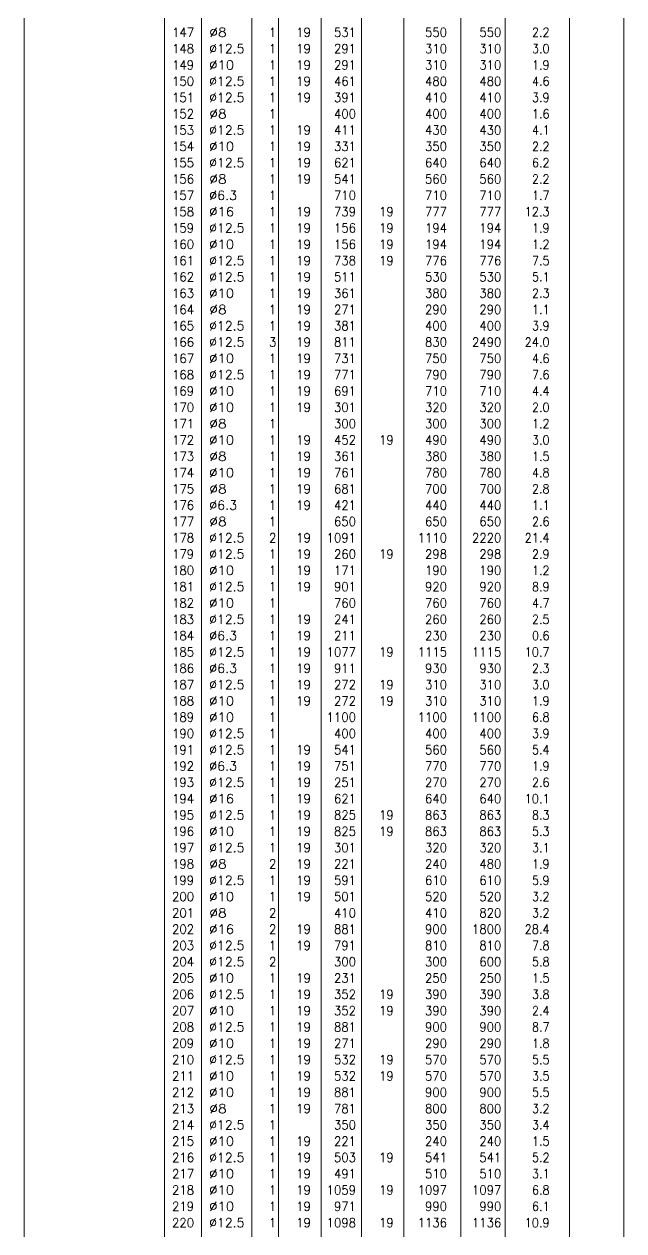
# Model space of a CAD drawing. Header units: millimetres. Extents: x 177 to 332, y -104 to 116.
# Drawn here: x 253.81 to 267.04, y 35.58 to 62.22 of the extents above; entities that cross this region are included whole.
import ezdxf
from ezdxf.enums import TextEntityAlignment as Align

# ---------------------------------------------------------------- set-up
doc = ezdxf.new("R2010")
doc.units = ezdxf.units.MM
doc.layers.add('TABELAS', color=1, linetype='Continuous', lineweight=9)
doc.layers.add('TEXTO_TABELAS', color=1, linetype='Continuous', lineweight=0)
doc.styles.add('CYPETXT_romans', font='romans.shx', dxfattribs={"height": 0.2})

msp = doc.modelspace()

# ---------------------------------------------------------------- linework, layer by layer
at = {"layer": 'TABELAS'}
for p, q in [((253.80849, 17.79484), (253.80849, 114.73484)), ((256.90849, 17.79484), (256.90849, 114.73484)), ((257.72449, 18.20484), (257.72449, 114.73484)), ((258.83649, 18.20484), (258.83649, 114.73484)), ((259.42249, 18.20484), (259.42249, 114.73484)), ((260.36249, 18.20484), (260.36249, 114.73484)), ((261.25049, 18.20484), (261.25049, 114.73484)), ((262.19049, 18.20484), (262.19049, 114.73484)), ((263.44249, 18.20484), (263.44249, 114.73484)), ((264.42249, 17.79484), (264.42249, 114.73484)), ((265.84209, 17.79484), (265.84209, 114.73484)), ((267.04209, 17.79484), (267.04209, 114.73484))]:
    msp.add_line(p, q, dxfattribs=at)

# ---------------------------------------------------------------- texts
at = {"layer": 'TEXTO_TABELAS', "style": 'CYPETXT_romans'}
for s, width, p, p2 in [('147', 0.895263, (257.07349, 61.94484), (257.55949, 61.94484)), ('%%c8', 1.12875, (257.89199, 61.94484), (258.27899, 61.94484)), ('1', 1.546364, (259.21049, 61.94484), (259.37249, 61.94484)), ('19', 0.945, (259.81149, 61.94484), (260.13549, 61.94484)), ('531', 1.000588, (260.64449, 61.94484), (261.13049, 61.94484)), ('550', 0.895263, (262.65449, 61.94484), (263.14049, 61.94484)), ('550', 0.895263, (263.85149, 61.94484), (264.33749, 61.94484)), ('2.2', 0.871277, (265.01409, 61.94484), (265.40409, 61.94484)), ('148', 0.895263, (257.07349, 61.58484), (257.55949, 61.58484)), ('%%c12.5', 0.948663, (257.89199, 61.58484), (258.66899, 61.58484)), ('1', 1.546364, (259.21049, 61.58484), (259.37249, 61.58484)), ('19', 0.945, (259.81149, 61.58484), (260.13549, 61.58484)), ('291', 1.000588, (260.64449, 61.58484), (261.13049, 61.58484)), ('310', 0.895263, (262.65449, 61.58484), (263.14049, 61.58484)), ('310', 0.895263, (263.85149, 61.58484), (264.33749, 61.58484)), ('3.0', 0.871277, (265.01409, 61.58484), (265.40409, 61.58484)), ('149', 0.91125, (257.07349, 61.22484), (257.55949, 61.22484)), ('%%c10', 1.029375, (257.89199, 61.22484), (258.44099, 61.22484)), ('1', 1.546364, (259.21049, 61.22484), (259.37249, 61.22484)), ('19', 0.945, (259.81149, 61.22484), (260.13549, 61.22484)), ('291', 1.000588, (260.64449, 61.22484), (261.13049, 61.22484)), ('310', 0.895263, (262.65449, 61.22484), (263.14049, 61.22484)), ('310', 0.895263, (263.85149, 61.22484), (264.33749, 61.22484)), ('1.9', 0.890217, (265.01409, 61.22484), (265.40409, 61.22484)), ('150', 0.895263, (257.07349, 60.86484), (257.55949, 60.86484)), ('%%c12.5', 0.948663, (257.89199, 60.86484), (258.66899, 60.86484)), ('1', 1.546364, (259.21049, 60.86484), (259.37249, 60.86484)), ('19', 0.945, (259.81149, 60.86484), (260.13549, 60.86484)), ('461', 1.000588, (260.64449, 60.86484), (261.13049, 60.86484)), ('480', 0.895263, (262.65449, 60.86484), (263.14049, 60.86484)), ('480', 0.895263, (263.85149, 60.86484), (264.33749, 60.86484)), ('4.6', 0.871277, (265.01409, 60.86484), (265.40409, 60.86484)), ('151', 1.000588, (257.07349, 60.50484), (257.55949, 60.50484)), ('%%c12.5', 0.948663, (257.89199, 60.50484), (258.66899, 60.50484)), ('1', 1.546364, (259.21049, 60.50484), (259.37249, 60.50484)), ('19', 0.945, (259.81149, 60.50484), (260.13549, 60.50484)), ('391', 1.000588, (260.64449, 60.50484), (261.13049, 60.50484)), ('410', 0.895263, (262.65449, 60.50484), (263.14049, 60.50484)), ('410', 0.895263, (263.85149, 60.50484), (264.33749, 60.50484)), ('3.9', 0.890217, (265.01409, 60.50484), (265.40409, 60.50484)), ('152', 0.895263, (257.07349, 60.14484), (257.55949, 60.14484)), ('%%c8', 1.12875, (257.89199, 60.14484), (258.27899, 60.14484)), ('1', 1.546364, (259.21049, 60.14484), (259.37249, 60.14484)), ('400', 0.895263, (260.64449, 60.14484), (261.13049, 60.14484)), ('400', 0.895263, (262.65449, 60.14484), (263.14049, 60.14484)), ('400', 0.895263, (263.85149, 60.14484), (264.33749, 60.14484)), ('1.6', 0.871277, (265.01409, 60.14484), (265.40409, 60.14484)), ('153', 0.895263, (257.07349, 59.78484), (257.55949, 59.78484)), ('%%c12.5', 0.948663, (257.89199, 59.78484), (258.66899, 59.78484)), ('1', 1.546364, (259.21049, 59.78484), (259.37249, 59.78484)), ('19', 0.945, (259.81149, 59.78484), (260.13549, 59.78484)), ('411', 1.000588, (260.64449, 59.78484), (261.13049, 59.78484)), ('430', 0.895263, (262.65449, 59.78484), (263.14049, 59.78484)), ('430', 0.895263, (263.85149, 59.78484), (264.33749, 59.78484)), ('4.1', 0.99878, (265.01409, 59.78484), (265.40409, 59.78484)), ('154', 0.879828, (257.07349, 59.42484), (257.55949, 59.42484)), ('%%c10', 1.029375, (257.89199, 59.42484), (258.44099, 59.42484)), ('1', 1.546364, (259.21049, 59.42484), (259.37249, 59.42484)), ('19', 0.945, (259.81149, 59.42484), (260.13549, 59.42484)), ('331', 1.000588, (260.64449, 59.42484), (261.13049, 59.42484)), ('350', 0.895263, (262.65449, 59.42484), (263.14049, 59.42484)), ('350', 0.895263, (263.85149, 59.42484), (264.33749, 59.42484)), ('2.2', 0.871277, (265.01409, 59.42484), (265.40409, 59.42484)), ('155', 0.895263, (257.07349, 59.06484), (257.55949, 59.06484)), ('%%c12.5', 0.948663, (257.89199, 59.06484), (258.66899, 59.06484)), ('1', 1.546364, (259.21049, 59.06484), (259.37249, 59.06484)), ('19', 0.945, (259.81149, 59.06484), (260.13549, 59.06484)), ('621', 1.000588, (260.64449, 59.06484), (261.13049, 59.06484)), ('640', 0.895263, (262.65449, 59.06484), (263.14049, 59.06484)), ('640', 0.895263, (263.85149, 59.06484), (264.33749, 59.06484)), ('6.2', 0.871277, (265.01409, 59.06484), (265.40409, 59.06484)), ('156', 0.895263, (257.07349, 58.70484), (257.55949, 58.70484)), ('%%c8', 1.12875, (257.89199, 58.70484), (258.27899, 58.70484)), ('1', 1.546364, (259.21049, 58.70484), (259.37249, 58.70484)), ('19', 0.945, (259.81149, 58.70484), (260.13549, 58.70484)), ('541', 1.000588, (260.64449, 58.70484), (261.13049, 58.70484)), ('560', 0.895263, (262.65449, 58.70484), (263.14049, 58.70484)), ('560', 0.895263, (263.85149, 58.70484), (264.33749, 58.70484)), ('2.2', 0.871277, (265.01409, 58.70484), (265.40409, 58.70484)), ('157', 0.895263, (257.07349, 58.34484), (257.55949, 58.34484)), ('%%c6.3', 0.978409, (257.89199, 58.34484), (258.50699, 58.34484)), ('1', 1.546364, (259.21049, 58.34484), (259.37249, 58.34484)), ('710', 0.895263, (260.64449, 58.34484), (261.13049, 58.34484)), ('710', 0.895263, (262.65449, 58.34484), (263.14049, 58.34484)), ('710', 0.895263, (263.85149, 58.34484), (264.33749, 58.34484)), ('1.7', 0.871277, (265.01409, 58.34484), (265.40409, 58.34484)), ('158', 0.895263, (257.07349, 57.98484), (257.55949, 57.98484)), ('%%c16', 1.029375, (257.89199, 57.98484), (258.44099, 57.98484)), ('1', 1.546364, (259.21049, 57.98484), (259.37249, 57.98484)), ('19', 0.945, (259.81149, 57.98484), (260.13549, 57.98484)), ('739', 0.91125, (260.64449, 57.98484), (261.13049, 57.98484)), ('19', 0.945, (261.63949, 57.98484), (261.96349, 57.98484)), ('777', 0.895263, (262.65449, 57.98484), (263.14049, 57.98484)), ('777', 0.895263, (263.85149, 57.98484), (264.33749, 57.98484)), ('12.3', 0.865075, (264.85209, 57.98484), (265.40409, 57.98484)), ('159', 0.91125, (257.07349, 57.62484), (257.55949, 57.62484)), ('%%c12.5', 0.948663, (257.89199, 57.62484), (258.66899, 57.62484)), ('1', 1.546364, (259.21049, 57.62484), (259.37249, 57.62484)), ('19', 0.945, (259.81149, 57.62484), (260.13549, 57.62484)), ('156', 0.895263, (260.64449, 57.62484), (261.13049, 57.62484)), ('19', 0.945, (261.63949, 57.62484), (261.96349, 57.62484)), ('194', 0.879828, (262.65449, 57.62484), (263.14049, 57.62484)), ('194', 0.879828, (263.85149, 57.62484), (264.33749, 57.62484)), ('1.9', 0.890217, (265.01409, 57.62484), (265.40409, 57.62484)), ('160', 0.895263, (257.07349, 57.26484), (257.55949, 57.26484)), ('%%c10', 1.029375, (257.89199, 57.26484), (258.44099, 57.26484)), ('1', 1.546364, (259.21049, 57.26484), (259.37249, 57.26484)), ('19', 0.945, (259.81149, 57.26484), (260.13549, 57.26484)), ('156', 0.895263, (260.64449, 57.26484), (261.13049, 57.26484)), ('19', 0.945, (261.63949, 57.26484), (261.96349, 57.26484)), ('194', 0.879828, (262.65449, 57.26484), (263.14049, 57.26484)), ('194', 0.879828, (263.85149, 57.26484), (264.33749, 57.26484)), ('1.2', 0.871277, (265.01409, 57.26484), (265.40409, 57.26484)), ('161', 1.000588, (257.07349, 56.90484), (257.55949, 56.90484)), ('%%c12.5', 0.948663, (257.89199, 56.90484), (258.66899, 56.90484)), ('1', 1.546364, (259.21049, 56.90484), (259.37249, 56.90484)), ('19', 0.945, (259.81149, 56.90484), (260.13549, 56.90484)), ('738', 0.895263, (260.64449, 56.90484), (261.13049, 56.90484)), ('19', 0.945, (261.63949, 56.90484), (261.96349, 56.90484)), ('776', 0.895263, (262.65449, 56.90484), (263.14049, 56.90484)), ('776', 0.895263, (263.85149, 56.90484), (264.33749, 56.90484)), ('7.5', 0.871277, (265.01409, 56.90484), (265.40409, 56.90484)), ('162', 0.895263, (257.07349, 56.54484), (257.55949, 56.54484)), ('%%c12.5', 0.948663, (257.89199, 56.54484), (258.66899, 56.54484)), ('1', 1.546364, (259.21049, 56.54484), (259.37249, 56.54484)), ('19', 0.945, (259.81149, 56.54484), (260.13549, 56.54484)), ('511', 1.000588, (260.64449, 56.54484), (261.13049, 56.54484)), ('530', 0.895263, (262.65449, 56.54484), (263.14049, 56.54484)), ('530', 0.895263, (263.85149, 56.54484), (264.33749, 56.54484)), ('5.1', 0.99878, (265.01409, 56.54484), (265.40409, 56.54484)), ('163', 0.895263, (257.07349, 56.18484), (257.55949, 56.18484)), ('%%c10', 1.029375, (257.89199, 56.18484), (258.44099, 56.18484)), ('1', 1.546364, (259.21049, 56.18484), (259.37249, 56.18484)), ('19', 0.945, (259.81149, 56.18484), (260.13549, 56.18484)), ('361', 1.000588, (260.64449, 56.18484), (261.13049, 56.18484)), ('380', 0.895263, (262.65449, 56.18484), (263.14049, 56.18484)), ('380', 0.895263, (263.85149, 56.18484), (264.33749, 56.18484)), ('2.3', 0.871277, (265.01409, 56.18484), (265.40409, 56.18484)), ('164', 0.879828, (257.07349, 55.82484), (257.55949, 55.82484)), ('%%c8', 1.12875, (257.89199, 55.82484), (258.27899, 55.82484)), ('1', 1.546364, (259.21049, 55.82484), (259.37249, 55.82484)), ('19', 0.945, (259.81149, 55.82484), (260.13549, 55.82484)), ('271', 1.000588, (260.64449, 55.82484), (261.13049, 55.82484)), ('290', 0.895263, (262.65449, 55.82484), (263.14049, 55.82484)), ('290', 0.895263, (263.85149, 55.82484), (264.33749, 55.82484)), ('1.1', 0.99878, (265.01409, 55.82484), (265.40409, 55.82484)), ('165', 0.895263, (257.07349, 55.46484), (257.55949, 55.46484)), ('%%c12.5', 0.948663, (257.89199, 55.46484), (258.66899, 55.46484)), ('1', 1.546364, (259.21049, 55.46484), (259.37249, 55.46484)), ('19', 0.945, (259.81149, 55.46484), (260.13549, 55.46484)), ('381', 1.000588, (260.64449, 55.46484), (261.13049, 55.46484)), ('400', 0.895263, (262.65449, 55.46484), (263.14049, 55.46484)), ('400', 0.895263, (263.85149, 55.46484), (264.33749, 55.46484)), ('3.9', 0.890217, (265.01409, 55.46484), (265.40409, 55.46484)), ('166', 0.895263, (257.07349, 55.10484), (257.55949, 55.10484)), ('%%c12.5', 0.948663, (257.89199, 55.10484), (258.66899, 55.10484)), ('3', 1.000588, (259.21049, 55.10484), (259.37249, 55.10484)), ('19', 0.945, (259.81149, 55.10484), (260.13549, 55.10484)), ('811', 1.000588, (260.64449, 55.10484), (261.13049, 55.10484)), ('830', 0.895263, (262.65449, 55.10484), (263.14049, 55.10484)), ('2490', 0.883636, (263.68949, 55.10484), (264.33749, 55.10484)), ('24.0', 0.865075, (264.85209, 55.10484), (265.40409, 55.10484)), ('167', 0.895263, (257.07349, 54.74484), (257.55949, 54.74484)), ('%%c10', 1.029375, (257.89199, 54.74484), (258.44099, 54.74484)), ('1', 1.546364, (259.21049, 54.74484), (259.37249, 54.74484)), ('19', 0.945, (259.81149, 54.74484), (260.13549, 54.74484)), ('731', 1.000588, (260.64449, 54.74484), (261.13049, 54.74484)), ('750', 0.895263, (262.65449, 54.74484), (263.14049, 54.74484)), ('750', 0.895263, (263.85149, 54.74484), (264.33749, 54.74484)), ('4.6', 0.871277, (265.01409, 54.74484), (265.40409, 54.74484)), ('168', 0.895263, (257.07349, 54.38484), (257.55949, 54.38484)), ('%%c12.5', 0.948663, (257.89199, 54.38484), (258.66899, 54.38484)), ('1', 1.546364, (259.21049, 54.38484), (259.37249, 54.38484)), ('19', 0.945, (259.81149, 54.38484), (260.13549, 54.38484)), ('771', 1.000588, (260.64449, 54.38484), (261.13049, 54.38484)), ('790', 0.895263, (262.65449, 54.38484), (263.14049, 54.38484)), ('790', 0.895263, (263.85149, 54.38484), (264.33749, 54.38484)), ('7.6', 0.871277, (265.01409, 54.38484), (265.40409, 54.38484)), ('169', 0.91125, (257.07349, 54.02484), (257.55949, 54.02484)), ('%%c10', 1.029375, (257.89199, 54.02484), (258.44099, 54.02484)), ('1', 1.546364, (259.21049, 54.02484), (259.37249, 54.02484)), ('19', 0.945, (259.81149, 54.02484), (260.13549, 54.02484)), ('691', 1.000588, (260.64449, 54.02484), (261.13049, 54.02484)), ('710', 0.895263, (262.65449, 54.02484), (263.14049, 54.02484)), ('710', 0.895263, (263.85149, 54.02484), (264.33749, 54.02484)), ('4.4', 0.853125, (265.01409, 54.02484), (265.40409, 54.02484)), ('170', 0.895263, (257.07349, 53.66484), (257.55949, 53.66484)), ('%%c10', 1.029375, (257.89199, 53.66484), (258.44099, 53.66484)), ('1', 1.546364, (259.21049, 53.66484), (259.37249, 53.66484)), ('19', 0.945, (259.81149, 53.66484), (260.13549, 53.66484)), ('301', 1.000588, (260.64449, 53.66484), (261.13049, 53.66484)), ('320', 0.895263, (262.65449, 53.66484), (263.14049, 53.66484)), ('320', 0.895263, (263.85149, 53.66484), (264.33749, 53.66484)), ('2.0', 0.871277, (265.01409, 53.66484), (265.40409, 53.66484)), ('171', 1.000588, (257.07349, 53.30484), (257.55949, 53.30484)), ('%%c8', 1.12875, (257.89199, 53.30484), (258.27899, 53.30484)), ('1', 1.546364, (259.21049, 53.30484), (259.37249, 53.30484)), ('300', 0.895263, (260.64449, 53.30484), (261.13049, 53.30484)), ('300', 0.895263, (262.65449, 53.30484), (263.14049, 53.30484)), ('300', 0.895263, (263.85149, 53.30484), (264.33749, 53.30484)), ('1.2', 0.871277, (265.01409, 53.30484), (265.40409, 53.30484)), ('172', 0.895263, (257.07349, 52.94484), (257.55949, 52.94484)), ('%%c10', 1.029375, (257.89199, 52.94484), (258.44099, 52.94484)), ('1', 1.546364, (259.21049, 52.94484), (259.37249, 52.94484)), ('19', 0.945, (259.81149, 52.94484), (260.13549, 52.94484)), ('452', 0.895263, (260.64449, 52.94484), (261.13049, 52.94484)), ('19', 0.945, (261.63949, 52.94484), (261.96349, 52.94484)), ('490', 0.895263, (262.65449, 52.94484), (263.14049, 52.94484)), ('490', 0.895263, (263.85149, 52.94484), (264.33749, 52.94484)), ('3.0', 0.871277, (265.01409, 52.94484), (265.40409, 52.94484)), ('173', 0.895263, (257.07349, 52.58484), (257.55949, 52.58484)), ('%%c8', 1.12875, (257.89199, 52.58484), (258.27899, 52.58484)), ('1', 1.546364, (259.21049, 52.58484), (259.37249, 52.58484)), ('19', 0.945, (259.81149, 52.58484), (260.13549, 52.58484)), ('361', 1.000588, (260.64449, 52.58484), (261.13049, 52.58484)), ('380', 0.895263, (262.65449, 52.58484), (263.14049, 52.58484)), ('380', 0.895263, (263.85149, 52.58484), (264.33749, 52.58484)), ('1.5', 0.871277, (265.01409, 52.58484), (265.40409, 52.58484)), ('174', 0.879828, (257.07349, 52.22484), (257.55949, 52.22484)), ('%%c10', 1.029375, (257.89199, 52.22484), (258.44099, 52.22484)), ('1', 1.546364, (259.21049, 52.22484), (259.37249, 52.22484)), ('19', 0.945, (259.81149, 52.22484), (260.13549, 52.22484)), ('761', 1.000588, (260.64449, 52.22484), (261.13049, 52.22484)), ('780', 0.895263, (262.65449, 52.22484), (263.14049, 52.22484)), ('780', 0.895263, (263.85149, 52.22484), (264.33749, 52.22484)), ('4.8', 0.871277, (265.01409, 52.22484), (265.40409, 52.22484)), ('175', 0.895263, (257.07349, 51.86484), (257.55949, 51.86484)), ('%%c8', 1.12875, (257.89199, 51.86484), (258.27899, 51.86484)), ('1', 1.546364, (259.21049, 51.86484), (259.37249, 51.86484)), ('19', 0.945, (259.81149, 51.86484), (260.13549, 51.86484)), ('681', 1.000588, (260.64449, 51.86484), (261.13049, 51.86484)), ('700', 0.895263, (262.65449, 51.86484), (263.14049, 51.86484)), ('700', 0.895263, (263.85149, 51.86484), (264.33749, 51.86484)), ('2.8', 0.871277, (265.01409, 51.86484), (265.40409, 51.86484)), ('176', 0.895263, (257.07349, 51.50484), (257.55949, 51.50484)), ('%%c6.3', 0.978409, (257.89199, 51.50484), (258.50699, 51.50484)), ('1', 1.546364, (259.21049, 51.50484), (259.37249, 51.50484)), ('19', 0.945, (259.81149, 51.50484), (260.13549, 51.50484)), ('421', 1.000588, (260.64449, 51.50484), (261.13049, 51.50484)), ('440', 0.895263, (262.65449, 51.50484), (263.14049, 51.50484)), ('440', 0.895263, (263.85149, 51.50484), (264.33749, 51.50484)), ('1.1', 0.99878, (265.01409, 51.50484), (265.40409, 51.50484)), ('177', 0.895263, (257.07349, 51.14484), (257.55949, 51.14484)), ('%%c8', 1.12875, (257.89199, 51.14484), (258.27899, 51.14484)), ('1', 1.546364, (259.21049, 51.14484), (259.37249, 51.14484)), ('650', 0.895263, (260.64449, 51.14484), (261.13049, 51.14484)), ('650', 0.895263, (262.65449, 51.14484), (263.14049, 51.14484)), ('650', 0.895263, (263.85149, 51.14484), (264.33749, 51.14484)), ('2.6', 0.871277, (265.01409, 51.14484), (265.40409, 51.14484)), ('178', 0.895263, (257.07349, 50.78484), (257.55949, 50.78484)), ('%%c12.5', 0.948663, (257.89199, 50.78484), (258.66899, 50.78484)), ('2', 1.000588, (259.21049, 50.78484), (259.37249, 50.78484)), ('19', 0.945, (259.81149, 50.78484), (260.13549, 50.78484)), ('1091', 0.95831, (260.48249, 50.78484), (261.13049, 50.78484)), ('1110', 0.883636, (262.49249, 50.78484), (263.14049, 50.78484)), ('2220', 0.883636, (263.68949, 50.78484), (264.33749, 50.78484)), ('21.4', 0.852353, (264.85209, 50.78484), (265.40409, 50.78484)), ('179', 0.91125, (257.07349, 50.42484), (257.55949, 50.42484)), ('%%c12.5', 0.948663, (257.89199, 50.42484), (258.66899, 50.42484)), ('1', 1.546364, (259.21049, 50.42484), (259.37249, 50.42484)), ('19', 0.945, (259.81149, 50.42484), (260.13549, 50.42484)), ('260', 0.895263, (260.64449, 50.42484), (261.13049, 50.42484)), ('19', 0.945, (261.63949, 50.42484), (261.96349, 50.42484)), ('298', 0.895263, (262.65449, 50.42484), (263.14049, 50.42484)), ('298', 0.895263, (263.85149, 50.42484), (264.33749, 50.42484)), ('2.9', 0.890217, (265.01409, 50.42484), (265.40409, 50.42484)), ('180', 0.895263, (257.07349, 50.06484), (257.55949, 50.06484)), ('%%c10', 1.029375, (257.89199, 50.06484), (258.44099, 50.06484)), ('1', 1.546364, (259.21049, 50.06484), (259.37249, 50.06484)), ('19', 0.945, (259.81149, 50.06484), (260.13549, 50.06484)), ('171', 1.000588, (260.64449, 50.06484), (261.13049, 50.06484)), ('190', 0.895263, (262.65449, 50.06484), (263.14049, 50.06484)), ('190', 0.895263, (263.85149, 50.06484), (264.33749, 50.06484)), ('1.2', 0.871277, (265.01409, 50.06484), (265.40409, 50.06484)), ('181', 1.000588, (257.07349, 49.70484), (257.55949, 49.70484)), ('%%c12.5', 0.948663, (257.89199, 49.70484), (258.66899, 49.70484)), ('1', 1.546364, (259.21049, 49.70484), (259.37249, 49.70484)), ('19', 0.945, (259.81149, 49.70484), (260.13549, 49.70484)), ('901', 1.000588, (260.64449, 49.70484), (261.13049, 49.70484)), ('920', 0.895263, (262.65449, 49.70484), (263.14049, 49.70484)), ('920', 0.895263, (263.85149, 49.70484), (264.33749, 49.70484)), ('8.9', 0.890217, (265.01409, 49.70484), (265.40409, 49.70484)), ('182', 0.895263, (257.07349, 49.34484), (257.55949, 49.34484)), ('%%c10', 1.029375, (257.89199, 49.34484), (258.44099, 49.34484)), ('1', 1.546364, (259.21049, 49.34484), (259.37249, 49.34484)), ('760', 0.895263, (260.64449, 49.34484), (261.13049, 49.34484)), ('760', 0.895263, (262.65449, 49.34484), (263.14049, 49.34484)), ('760', 0.895263, (263.85149, 49.34484), (264.33749, 49.34484)), ('4.7', 0.871277, (265.01409, 49.34484), (265.40409, 49.34484)), ('183', 0.895263, (257.07349, 48.98484), (257.55949, 48.98484)), ('%%c12.5', 0.948663, (257.89199, 48.98484), (258.66899, 48.98484)), ('1', 1.546364, (259.21049, 48.98484), (259.37249, 48.98484)), ('19', 0.945, (259.81149, 48.98484), (260.13549, 48.98484)), ('241', 1.000588, (260.64449, 48.98484), (261.13049, 48.98484)), ('260', 0.895263, (262.65449, 48.98484), (263.14049, 48.98484)), ('260', 0.895263, (263.85149, 48.98484), (264.33749, 48.98484)), ('2.5', 0.871277, (265.01409, 48.98484), (265.40409, 48.98484)), ('184', 0.879828, (257.07349, 48.62484), (257.55949, 48.62484)), ('%%c6.3', 0.978409, (257.89199, 48.62484), (258.50699, 48.62484)), ('1', 1.546364, (259.21049, 48.62484), (259.37249, 48.62484)), ('19', 0.945, (259.81149, 48.62484), (260.13549, 48.62484)), ('211', 1.000588, (260.64449, 48.62484), (261.13049, 48.62484)), ('230', 0.895263, (262.65449, 48.62484), (263.14049, 48.62484)), ('230', 0.895263, (263.85149, 48.62484), (264.33749, 48.62484)), ('0.6', 0.871277, (265.01409, 48.62484), (265.40409, 48.62484)), ('185', 0.895263, (257.07349, 48.26484), (257.55949, 48.26484)), ('%%c12.5', 0.948663, (257.89199, 48.26484), (258.66899, 48.26484)), ('1', 1.546364, (259.21049, 48.26484), (259.37249, 48.26484)), ('19', 0.945, (259.81149, 48.26484), (260.13549, 48.26484)), ('1077', 0.883636, (260.48249, 48.26484), (261.13049, 48.26484)), ('19', 0.945, (261.63949, 48.26484), (261.96349, 48.26484)), ('1115', 0.883636, (262.49249, 48.26484), (263.14049, 48.26484)), ('1115', 0.883636, (263.68949, 48.26484), (264.33749, 48.26484)), ('10.7', 0.865075, (264.85209, 48.26484), (265.40409, 48.26484)), ('186', 0.895263, (257.07349, 47.90484), (257.55949, 47.90484)), ('%%c6.3', 0.978409, (257.89199, 47.90484), (258.50699, 47.90484)), ('1', 1.546364, (259.21049, 47.90484), (259.37249, 47.90484)), ('19', 0.945, (259.81149, 47.90484), (260.13549, 47.90484)), ('911', 1.000588, (260.64449, 47.90484), (261.13049, 47.90484)), ('930', 0.895263, (262.65449, 47.90484), (263.14049, 47.90484)), ('930', 0.895263, (263.85149, 47.90484), (264.33749, 47.90484)), ('2.3', 0.871277, (265.01409, 47.90484), (265.40409, 47.90484)), ('187', 0.895263, (257.07349, 47.54484), (257.55949, 47.54484)), ('%%c12.5', 0.948663, (257.89199, 47.54484), (258.66899, 47.54484)), ('1', 1.546364, (259.21049, 47.54484), (259.37249, 47.54484)), ('19', 0.945, (259.81149, 47.54484), (260.13549, 47.54484)), ('272', 0.895263, (260.64449, 47.54484), (261.13049, 47.54484)), ('19', 0.945, (261.63949, 47.54484), (261.96349, 47.54484)), ('310', 0.895263, (262.65449, 47.54484), (263.14049, 47.54484)), ('310', 0.895263, (263.85149, 47.54484), (264.33749, 47.54484)), ('3.0', 0.871277, (265.01409, 47.54484), (265.40409, 47.54484)), ('188', 0.895263, (257.07349, 47.18484), (257.55949, 47.18484)), ('%%c10', 1.029375, (257.89199, 47.18484), (258.44099, 47.18484)), ('1', 1.546364, (259.21049, 47.18484), (259.37249, 47.18484)), ('19', 0.945, (259.81149, 47.18484), (260.13549, 47.18484)), ('272', 0.895263, (260.64449, 47.18484), (261.13049, 47.18484)), ('19', 0.945, (261.63949, 47.18484), (261.96349, 47.18484)), ('310', 0.895263, (262.65449, 47.18484), (263.14049, 47.18484)), ('310', 0.895263, (263.85149, 47.18484), (264.33749, 47.18484)), ('1.9', 0.890217, (265.01409, 47.18484), (265.40409, 47.18484)), ('189', 0.91125, (257.07349, 46.82484), (257.55949, 46.82484)), ('%%c10', 1.029375, (257.89199, 46.82484), (258.44099, 46.82484)), ('1', 1.546364, (259.21049, 46.82484), (259.37249, 46.82484)), ('1100', 0.883636, (260.48249, 46.82484), (261.13049, 46.82484)), ('1100', 0.883636, (262.49249, 46.82484), (263.14049, 46.82484)), ('1100', 0.883636, (263.68949, 46.82484), (264.33749, 46.82484)), ('6.8', 0.871277, (265.01409, 46.82484), (265.40409, 46.82484)), ('190', 0.895263, (257.07349, 46.46484), (257.55949, 46.46484)), ('%%c12.5', 0.948663, (257.89199, 46.46484), (258.66899, 46.46484)), ('1', 1.546364, (259.21049, 46.46484), (259.37249, 46.46484)), ('400', 0.895263, (260.64449, 46.46484), (261.13049, 46.46484)), ('400', 0.895263, (262.65449, 46.46484), (263.14049, 46.46484)), ('400', 0.895263, (263.85149, 46.46484), (264.33749, 46.46484)), ('3.9', 0.890217, (265.01409, 46.46484), (265.40409, 46.46484)), ('191', 1.000588, (257.07349, 46.10484), (257.55949, 46.10484)), ('%%c12.5', 0.948663, (257.89199, 46.10484), (258.66899, 46.10484)), ('1', 1.546364, (259.21049, 46.10484), (259.37249, 46.10484)), ('19', 0.945, (259.81149, 46.10484), (260.13549, 46.10484)), ('541', 1.000588, (260.64449, 46.10484), (261.13049, 46.10484)), ('560', 0.895263, (262.65449, 46.10484), (263.14049, 46.10484)), ('560', 0.895263, (263.85149, 46.10484), (264.33749, 46.10484)), ('5.4', 0.853125, (265.01409, 46.10484), (265.40409, 46.10484)), ('192', 0.895263, (257.07349, 45.74484), (257.55949, 45.74484)), ('%%c6.3', 0.978409, (257.89199, 45.74484), (258.50699, 45.74484)), ('1', 1.546364, (259.21049, 45.74484), (259.37249, 45.74484)), ('19', 0.945, (259.81149, 45.74484), (260.13549, 45.74484)), ('751', 1.000588, (260.64449, 45.74484), (261.13049, 45.74484)), ('770', 0.895263, (262.65449, 45.74484), (263.14049, 45.74484)), ('770', 0.895263, (263.85149, 45.74484), (264.33749, 45.74484)), ('1.9', 0.890217, (265.01409, 45.74484), (265.40409, 45.74484)), ('193', 0.895263, (257.07349, 45.38484), (257.55949, 45.38484)), ('%%c12.5', 0.948663, (257.89199, 45.38484), (258.66899, 45.38484)), ('1', 1.546364, (259.21049, 45.38484), (259.37249, 45.38484)), ('19', 0.945, (259.81149, 45.38484), (260.13549, 45.38484)), ('251', 1.000588, (260.64449, 45.38484), (261.13049, 45.38484)), ('270', 0.895263, (262.65449, 45.38484), (263.14049, 45.38484)), ('270', 0.895263, (263.85149, 45.38484), (264.33749, 45.38484)), ('2.6', 0.871277, (265.01409, 45.38484), (265.40409, 45.38484)), ('194', 0.879828, (257.07349, 45.02484), (257.55949, 45.02484)), ('%%c16', 1.029375, (257.89199, 45.02484), (258.44099, 45.02484)), ('1', 1.546364, (259.21049, 45.02484), (259.37249, 45.02484)), ('19', 0.945, (259.81149, 45.02484), (260.13549, 45.02484)), ('621', 1.000588, (260.64449, 45.02484), (261.13049, 45.02484)), ('640', 0.895263, (262.65449, 45.02484), (263.14049, 45.02484)), ('640', 0.895263, (263.85149, 45.02484), (264.33749, 45.02484)), ('10.1', 0.950164, (264.85209, 45.02484), (265.40409, 45.02484)), ('195', 0.895263, (257.07349, 44.66484), (257.55949, 44.66484)), ('%%c12.5', 0.948663, (257.89199, 44.66484), (258.66899, 44.66484)), ('1', 1.546364, (259.21049, 44.66484), (259.37249, 44.66484)), ('19', 0.945, (259.81149, 44.66484), (260.13549, 44.66484)), ('825', 0.895263, (260.64449, 44.66484), (261.13049, 44.66484)), ('19', 0.945, (261.63949, 44.66484), (261.96349, 44.66484)), ('863', 0.895263, (262.65449, 44.66484), (263.14049, 44.66484)), ('863', 0.895263, (263.85149, 44.66484), (264.33749, 44.66484)), ('8.3', 0.871277, (265.01409, 44.66484), (265.40409, 44.66484)), ('196', 0.895263, (257.07349, 44.30484), (257.55949, 44.30484)), ('%%c10', 1.029375, (257.89199, 44.30484), (258.44099, 44.30484)), ('1', 1.546364, (259.21049, 44.30484), (259.37249, 44.30484)), ('19', 0.945, (259.81149, 44.30484), (260.13549, 44.30484)), ('825', 0.895263, (260.64449, 44.30484), (261.13049, 44.30484)), ('19', 0.945, (261.63949, 44.30484), (261.96349, 44.30484)), ('863', 0.895263, (262.65449, 44.30484), (263.14049, 44.30484)), ('863', 0.895263, (263.85149, 44.30484), (264.33749, 44.30484)), ('5.3', 0.871277, (265.01409, 44.30484), (265.40409, 44.30484)), ('197', 0.895263, (257.07349, 43.94484), (257.55949, 43.94484)), ('%%c12.5', 0.948663, (257.89199, 43.94484), (258.66899, 43.94484)), ('1', 1.546364, (259.21049, 43.94484), (259.37249, 43.94484)), ('19', 0.945, (259.81149, 43.94484), (260.13549, 43.94484)), ('301', 1.000588, (260.64449, 43.94484), (261.13049, 43.94484)), ('320', 0.895263, (262.65449, 43.94484), (263.14049, 43.94484)), ('320', 0.895263, (263.85149, 43.94484), (264.33749, 43.94484)), ('3.1', 0.99878, (265.01409, 43.94484), (265.40409, 43.94484)), ('198', 0.895263, (257.07349, 43.58484), (257.55949, 43.58484)), ('%%c8', 1.12875, (257.89199, 43.58484), (258.27899, 43.58484)), ('2', 1.000588, (259.21049, 43.58484), (259.37249, 43.58484)), ('19', 0.945, (259.81149, 43.58484), (260.13549, 43.58484)), ('221', 1.000588, (260.64449, 43.58484), (261.13049, 43.58484)), ('240', 0.895263, (262.65449, 43.58484), (263.14049, 43.58484)), ('480', 0.895263, (263.85149, 43.58484), (264.33749, 43.58484)), ('1.9', 0.890217, (265.01409, 43.58484), (265.40409, 43.58484)), ('199', 0.91125, (257.07349, 43.22484), (257.55949, 43.22484)), ('%%c12.5', 0.948663, (257.89199, 43.22484), (258.66899, 43.22484)), ('1', 1.546364, (259.21049, 43.22484), (259.37249, 43.22484)), ('19', 0.945, (259.81149, 43.22484), (260.13549, 43.22484)), ('591', 1.000588, (260.64449, 43.22484), (261.13049, 43.22484)), ('610', 0.895263, (262.65449, 43.22484), (263.14049, 43.22484)), ('610', 0.895263, (263.85149, 43.22484), (264.33749, 43.22484)), ('5.9', 0.890217, (265.01409, 43.22484), (265.40409, 43.22484)), ('200', 0.895263, (257.07349, 42.86484), (257.55949, 42.86484)), ('%%c10', 1.029375, (257.89199, 42.86484), (258.44099, 42.86484)), ('1', 1.546364, (259.21049, 42.86484), (259.37249, 42.86484)), ('19', 0.945, (259.81149, 42.86484), (260.13549, 42.86484)), ('501', 1.000588, (260.64449, 42.86484), (261.13049, 42.86484)), ('520', 0.895263, (262.65449, 42.86484), (263.14049, 42.86484)), ('520', 0.895263, (263.85149, 42.86484), (264.33749, 42.86484)), ('3.2', 0.871277, (265.01409, 42.86484), (265.40409, 42.86484)), ('201', 1.000588, (257.07349, 42.50484), (257.55949, 42.50484)), ('%%c8', 1.12875, (257.89199, 42.50484), (258.27899, 42.50484)), ('2', 1.000588, (259.21049, 42.50484), (259.37249, 42.50484)), ('410', 0.895263, (260.64449, 42.50484), (261.13049, 42.50484)), ('410', 0.895263, (262.65449, 42.50484), (263.14049, 42.50484)), ('820', 0.895263, (263.85149, 42.50484), (264.33749, 42.50484)), ('3.2', 0.871277, (265.01409, 42.50484), (265.40409, 42.50484)), ('202', 0.895263, (257.07349, 42.14484), (257.55949, 42.14484)), ('%%c16', 1.029375, (257.89199, 42.14484), (258.44099, 42.14484)), ('2', 1.000588, (259.21049, 42.14484), (259.37249, 42.14484)), ('19', 0.945, (259.81149, 42.14484), (260.13549, 42.14484)), ('881', 1.000588, (260.64449, 42.14484), (261.13049, 42.14484)), ('900', 0.895263, (262.65449, 42.14484), (263.14049, 42.14484)), ('1800', 0.883636, (263.68949, 42.14484), (264.33749, 42.14484)), ('28.4', 0.852353, (264.85209, 42.14484), (265.40409, 42.14484)), ('203', 0.895263, (257.07349, 41.78484), (257.55949, 41.78484)), ('%%c12.5', 0.948663, (257.89199, 41.78484), (258.66899, 41.78484)), ('1', 1.546364, (259.21049, 41.78484), (259.37249, 41.78484)), ('19', 0.945, (259.81149, 41.78484), (260.13549, 41.78484)), ('791', 1.000588, (260.64449, 41.78484), (261.13049, 41.78484)), ('810', 0.895263, (262.65449, 41.78484), (263.14049, 41.78484)), ('810', 0.895263, (263.85149, 41.78484), (264.33749, 41.78484)), ('7.8', 0.871277, (265.01409, 41.78484), (265.40409, 41.78484)), ('204', 0.879828, (257.07349, 41.42484), (257.55949, 41.42484)), ('%%c12.5', 0.948663, (257.89199, 41.42484), (258.66899, 41.42484)), ('2', 1.000588, (259.21049, 41.42484), (259.37249, 41.42484)), ('300', 0.895263, (260.64449, 41.42484), (261.13049, 41.42484)), ('300', 0.895263, (262.65449, 41.42484), (263.14049, 41.42484)), ('600', 0.895263, (263.85149, 41.42484), (264.33749, 41.42484)), ('5.8', 0.871277, (265.01409, 41.42484), (265.40409, 41.42484)), ('205', 0.895263, (257.07349, 41.06484), (257.55949, 41.06484)), ('%%c10', 1.029375, (257.89199, 41.06484), (258.44099, 41.06484)), ('1', 1.546364, (259.21049, 41.06484), (259.37249, 41.06484)), ('19', 0.945, (259.81149, 41.06484), (260.13549, 41.06484)), ('231', 1.000588, (260.64449, 41.06484), (261.13049, 41.06484)), ('250', 0.895263, (262.65449, 41.06484), (263.14049, 41.06484)), ('250', 0.895263, (263.85149, 41.06484), (264.33749, 41.06484)), ('1.5', 0.871277, (265.01409, 41.06484), (265.40409, 41.06484)), ('206', 0.895263, (257.07349, 40.70484), (257.55949, 40.70484)), ('%%c12.5', 0.948663, (257.89199, 40.70484), (258.66899, 40.70484)), ('1', 1.546364, (259.21049, 40.70484), (259.37249, 40.70484)), ('19', 0.945, (259.81149, 40.70484), (260.13549, 40.70484)), ('352', 0.895263, (260.64449, 40.70484), (261.13049, 40.70484)), ('19', 0.945, (261.63949, 40.70484), (261.96349, 40.70484)), ('390', 0.895263, (262.65449, 40.70484), (263.14049, 40.70484)), ('390', 0.895263, (263.85149, 40.70484), (264.33749, 40.70484)), ('3.8', 0.871277, (265.01409, 40.70484), (265.40409, 40.70484)), ('207', 0.895263, (257.07349, 40.34484), (257.55949, 40.34484)), ('%%c10', 1.029375, (257.89199, 40.34484), (258.44099, 40.34484)), ('1', 1.546364, (259.21049, 40.34484), (259.37249, 40.34484)), ('19', 0.945, (259.81149, 40.34484), (260.13549, 40.34484)), ('352', 0.895263, (260.64449, 40.34484), (261.13049, 40.34484)), ('19', 0.945, (261.63949, 40.34484), (261.96349, 40.34484)), ('390', 0.895263, (262.65449, 40.34484), (263.14049, 40.34484)), ('390', 0.895263, (263.85149, 40.34484), (264.33749, 40.34484)), ('2.4', 0.853125, (265.01409, 40.34484), (265.40409, 40.34484)), ('208', 0.895263, (257.07349, 39.98484), (257.55949, 39.98484)), ('%%c12.5', 0.948663, (257.89199, 39.98484), (258.66899, 39.98484)), ('1', 1.546364, (259.21049, 39.98484), (259.37249, 39.98484)), ('19', 0.945, (259.81149, 39.98484), (260.13549, 39.98484)), ('881', 1.000588, (260.64449, 39.98484), (261.13049, 39.98484)), ('900', 0.895263, (262.65449, 39.98484), (263.14049, 39.98484)), ('900', 0.895263, (263.85149, 39.98484), (264.33749, 39.98484)), ('8.7', 0.871277, (265.01409, 39.98484), (265.40409, 39.98484)), ('209', 0.91125, (257.07349, 39.62484), (257.55949, 39.62484)), ('%%c10', 1.029375, (257.89199, 39.62484), (258.44099, 39.62484)), ('1', 1.546364, (259.21049, 39.62484), (259.37249, 39.62484)), ('19', 0.945, (259.81149, 39.62484), (260.13549, 39.62484)), ('271', 1.000588, (260.64449, 39.62484), (261.13049, 39.62484)), ('290', 0.895263, (262.65449, 39.62484), (263.14049, 39.62484)), ('290', 0.895263, (263.85149, 39.62484), (264.33749, 39.62484)), ('1.8', 0.871277, (265.01409, 39.62484), (265.40409, 39.62484)), ('210', 0.895263, (257.07349, 39.26484), (257.55949, 39.26484)), ('%%c12.5', 0.948663, (257.89199, 39.26484), (258.66899, 39.26484)), ('1', 1.546364, (259.21049, 39.26484), (259.37249, 39.26484)), ('19', 0.945, (259.81149, 39.26484), (260.13549, 39.26484)), ('532', 0.895263, (260.64449, 39.26484), (261.13049, 39.26484)), ('19', 0.945, (261.63949, 39.26484), (261.96349, 39.26484)), ('570', 0.895263, (262.65449, 39.26484), (263.14049, 39.26484)), ('570', 0.895263, (263.85149, 39.26484), (264.33749, 39.26484)), ('5.5', 0.871277, (265.01409, 39.26484), (265.40409, 39.26484)), ('211', 1.000588, (257.07349, 38.90484), (257.55949, 38.90484)), ('%%c10', 1.029375, (257.89199, 38.90484), (258.44099, 38.90484)), ('1', 1.546364, (259.21049, 38.90484), (259.37249, 38.90484)), ('19', 0.945, (259.81149, 38.90484), (260.13549, 38.90484)), ('532', 0.895263, (260.64449, 38.90484), (261.13049, 38.90484)), ('19', 0.945, (261.63949, 38.90484), (261.96349, 38.90484)), ('570', 0.895263, (262.65449, 38.90484), (263.14049, 38.90484)), ('570', 0.895263, (263.85149, 38.90484), (264.33749, 38.90484)), ('3.5', 0.871277, (265.01409, 38.90484), (265.40409, 38.90484)), ('212', 0.895263, (257.07349, 38.54484), (257.55949, 38.54484)), ('%%c10', 1.029375, (257.89199, 38.54484), (258.44099, 38.54484)), ('1', 1.546364, (259.21049, 38.54484), (259.37249, 38.54484)), ('19', 0.945, (259.81149, 38.54484), (260.13549, 38.54484)), ('881', 1.000588, (260.64449, 38.54484), (261.13049, 38.54484)), ('900', 0.895263, (262.65449, 38.54484), (263.14049, 38.54484)), ('900', 0.895263, (263.85149, 38.54484), (264.33749, 38.54484)), ('5.5', 0.871277, (265.01409, 38.54484), (265.40409, 38.54484)), ('213', 0.895263, (257.07349, 38.18484), (257.55949, 38.18484)), ('%%c8', 1.12875, (257.89199, 38.18484), (258.27899, 38.18484)), ('1', 1.546364, (259.21049, 38.18484), (259.37249, 38.18484)), ('19', 0.945, (259.81149, 38.18484), (260.13549, 38.18484)), ('781', 1.000588, (260.64449, 38.18484), (261.13049, 38.18484)), ('800', 0.895263, (262.65449, 38.18484), (263.14049, 38.18484)), ('800', 0.895263, (263.85149, 38.18484), (264.33749, 38.18484)), ('3.2', 0.871277, (265.01409, 38.18484), (265.40409, 38.18484)), ('214', 0.879828, (257.07349, 37.82484), (257.55949, 37.82484)), ('%%c12.5', 0.948663, (257.89199, 37.82484), (258.66899, 37.82484)), ('1', 1.546364, (259.21049, 37.82484), (259.37249, 37.82484)), ('350', 0.895263, (260.64449, 37.82484), (261.13049, 37.82484)), ('350', 0.895263, (262.65449, 37.82484), (263.14049, 37.82484)), ('350', 0.895263, (263.85149, 37.82484), (264.33749, 37.82484)), ('3.4', 0.853125, (265.01409, 37.82484), (265.40409, 37.82484)), ('215', 0.895263, (257.07349, 37.46484), (257.55949, 37.46484)), ('%%c10', 1.029375, (257.89199, 37.46484), (258.44099, 37.46484)), ('1', 1.546364, (259.21049, 37.46484), (259.37249, 37.46484)), ('19', 0.945, (259.81149, 37.46484), (260.13549, 37.46484)), ('221', 1.000588, (260.64449, 37.46484), (261.13049, 37.46484)), ('240', 0.895263, (262.65449, 37.46484), (263.14049, 37.46484)), ('240', 0.895263, (263.85149, 37.46484), (264.33749, 37.46484)), ('1.5', 0.871277, (265.01409, 37.46484), (265.40409, 37.46484)), ('216', 0.895263, (257.07349, 37.10484), (257.55949, 37.10484)), ('%%c12.5', 0.948663, (257.89199, 37.10484), (258.66899, 37.10484)), ('1', 1.546364, (259.21049, 37.10484), (259.37249, 37.10484)), ('19', 0.945, (259.81149, 37.10484), (260.13549, 37.10484)), ('503', 0.895263, (260.64449, 37.10484), (261.13049, 37.10484)), ('19', 0.945, (261.63949, 37.10484), (261.96349, 37.10484)), ('541', 1.000588, (262.65449, 37.10484), (263.14049, 37.10484)), ('541', 1.000588, (263.85149, 37.10484), (264.33749, 37.10484)), ('5.2', 0.871277, (265.01409, 37.10484), (265.40409, 37.10484)), ('217', 0.895263, (257.07349, 36.74484), (257.55949, 36.74484)), ('%%c10', 1.029375, (257.89199, 36.74484), (258.44099, 36.74484)), ('1', 1.546364, (259.21049, 36.74484), (259.37249, 36.74484)), ('19', 0.945, (259.81149, 36.74484), (260.13549, 36.74484)), ('491', 1.000588, (260.64449, 36.74484), (261.13049, 36.74484)), ('510', 0.895263, (262.65449, 36.74484), (263.14049, 36.74484)), ('510', 0.895263, (263.85149, 36.74484), (264.33749, 36.74484)), ('3.1', 0.99878, (265.01409, 36.74484), (265.40409, 36.74484)), ('218', 0.895263, (257.07349, 36.38484), (257.55949, 36.38484)), ('%%c10', 1.029375, (257.89199, 36.38484), (258.44099, 36.38484)), ('1', 1.546364, (259.21049, 36.38484), (259.37249, 36.38484)), ('19', 0.945, (259.81149, 36.38484), (260.13549, 36.38484)), ('1059', 0.895263, (260.48249, 36.38484), (261.13049, 36.38484)), ('19', 0.945, (261.63949, 36.38484), (261.96349, 36.38484)), ('1097', 0.883636, (262.49249, 36.38484), (263.14049, 36.38484)), ('1097', 0.883636, (263.68949, 36.38484), (264.33749, 36.38484)), ('6.8', 0.871277, (265.01409, 36.38484), (265.40409, 36.38484)), ('219', 0.91125, (257.07349, 36.02484), (257.55949, 36.02484)), ('%%c10', 1.029375, (257.89199, 36.02484), (258.44099, 36.02484)), ('1', 1.546364, (259.21049, 36.02484), (259.37249, 36.02484)), ('19', 0.945, (259.81149, 36.02484), (260.13549, 36.02484)), ('971', 1.000588, (260.64449, 36.02484), (261.13049, 36.02484)), ('990', 0.895263, (262.65449, 36.02484), (263.14049, 36.02484)), ('990', 0.895263, (263.85149, 36.02484), (264.33749, 36.02484)), ('6.1', 0.99878, (265.01409, 36.02484), (265.40409, 36.02484)), ('220', 0.895263, (257.07349, 35.66484), (257.55949, 35.66484)), ('%%c12.5', 0.948663, (257.89199, 35.66484), (258.66899, 35.66484)), ('1', 1.546364, (259.21049, 35.66484), (259.37249, 35.66484)), ('19', 0.945, (259.81149, 35.66484), (260.13549, 35.66484)), ('1098', 0.883636, (260.48249, 35.66484), (261.13049, 35.66484)), ('19', 0.945, (261.63949, 35.66484), (261.96349, 35.66484)), ('1136', 0.883636, (262.49249, 35.66484), (263.14049, 35.66484)), ('1136', 0.883636, (263.68949, 35.66484), (264.33749, 35.66484)), ('10.9', 0.878182, (264.85209, 35.66484), (265.40409, 35.66484))]:
    msp.add_text(s, height=0.2, dxfattribs=dict(at, width=width)).set_placement(p, p2, align=Align.FIT)

doc.saveas('drawing.dxf')
